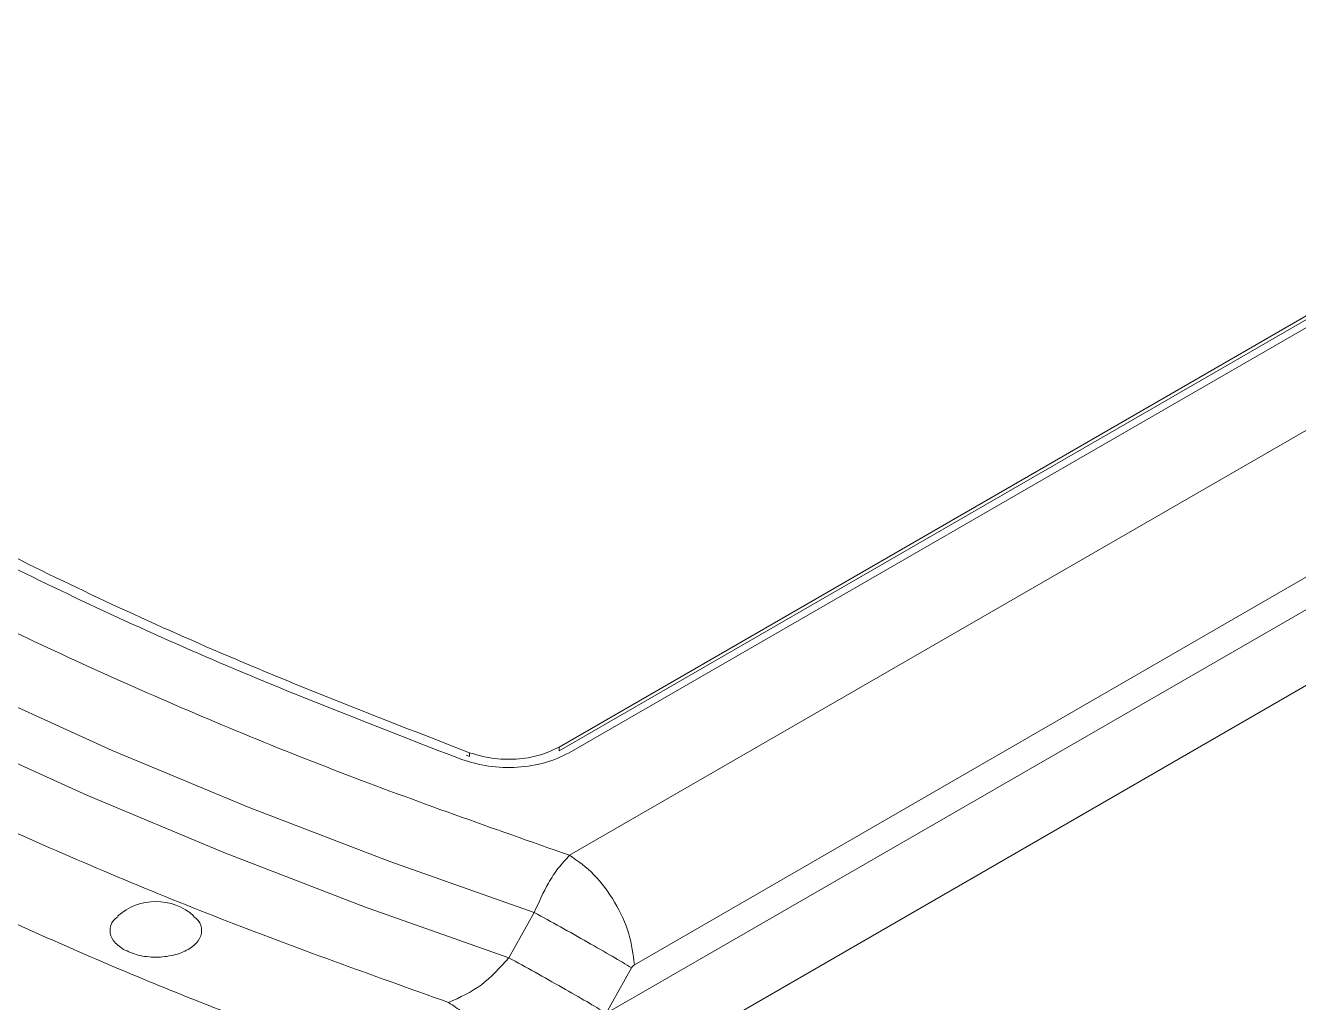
# Model space of a CAD drawing. Header units: inches. Extents: x 0.2 to 38.3, y 0.1 to 29.6.
# Drawn here: x 30.516 to 33.296, y 15.812 to 17.947 of the extents above; entities that cross this region are included whole.
import ezdxf

# ---------------------------------------------------------------- set-up
doc = ezdxf.new("R2010")
doc.units = ezdxf.units.IN
doc.header["$LTSCALE"] = 3.5
doc.header["$MEASUREMENT"] = 0

msp = doc.modelspace()

# ---------------------------------------------------------------- linework, layer by layer
at = {"color": 7, "linetype": 'Continuous', "lineweight": 15}
for p, q in [((36.1233, 18.9346), (31.6813, 16.3703)), ((31.6813, 16.3621), (36.1233, 18.9264)), ((36.1452, 18.9219), (31.7032, 16.3576)), ((36.5327, 18.9213), (31.7043, 16.1339)), ((36.6741, 18.6821), (31.8456, 15.8947)), ((31.6304, 15.5339), (37.0134, 18.6414)), ((36.7404, 18.6497), (31.7835, 15.7882)), ((31.4786, 16.3527), (31.4855, 16.3499)), ((31.4855, 16.3499), (31.4855, 16.3581)), ((31.6813, 16.3703), (31.6813, 16.3621)), ((31.627, 16.0091), (31.5712, 15.9101)), ((31.8395, 15.8882), (31.784, 15.7892))]:
    msp.add_line(p, q, dxfattribs=at)
at = {"color": 7, "linetype": 'Continuous', "lineweight": 15, "flags": 128}
for points in [[(31.627, 16.0091), (31.3118, 16.12), (31.0045, 16.2381), (30.7055, 16.3632), (30.4153, 16.4949), (30.1344, 16.6332), (29.8632, 16.7778), (29.6021, 16.9285), (29.3516, 17.0851), (29.1121, 17.2473), (28.8838, 17.4148), (28.6672, 17.5874), (28.4627, 17.7648), (28.2704, 17.9468)], [(28.2111, 17.8498), (28.4041, 17.6679), (28.6093, 17.4905), (28.8264, 17.3179), (29.0552, 17.1503), (29.2951, 16.9881), (29.5459, 16.8315), (29.8072, 16.6806), (30.0786, 16.5358), (30.3596, 16.3973), (30.6498, 16.2653), (30.9488, 16.1399), (31.2561, 16.0215), (31.5712, 15.9101)]]:
    msp.add_lwpolyline(points, dxfattribs=at)
at = {"color": 7, "linetype": 'Continuous', "lineweight": 15}
for centre, radius, start, end in [((34.1933, 24.0969), 9.1929, 240.27016, 250.40141), ((30.8006, 15.908), 0.125, 48.2042, 131.9166)]:
    msp.add_arc(centre, radius, start, end, dxfattribs=at)
for points, knots in [([(28.3989, 18.0421), (28.5012, 17.9449), (28.7059, 17.7506), (29.0532, 17.4743), (29.4284, 17.2107), (29.8329, 16.9618), (30.2641, 16.7283), (30.7208, 16.5117), (31.1993, 16.3111), (31.536, 16.193), (31.7043, 16.1339)], [0, 0, 0, 0, 0.125, 0.25, 0.375, 0.5, 0.625, 0.75, 0.875, 1, 1, 1, 1]), ([(31.4688, 16.343), (31.2907, 16.412), (30.9347, 16.55), (30.4349, 16.7843), (29.9633, 17.0371), (29.5255, 17.3093), (29.1197, 17.5978), (28.8806, 17.8033), (28.7611, 17.9061)], [0, 0, 0, 0, 0.166667, 0.333333, 0.5, 0.666667, 0.833333, 1, 1, 1, 1]), ([(31.4855, 16.3581), (31.3081, 16.4269), (30.9533, 16.5644), (30.4552, 16.7979), (29.9853, 17.0497), (29.549, 17.321), (29.1445, 17.6085), (28.9063, 17.8134), (28.7872, 17.9158)], [0, 0, 0, 0, 0.166667, 0.333333, 0.5, 0.666667, 0.833333, 1, 1, 1, 1]), ([(31.4398, 15.8122), (31.2727, 15.872), (30.9384, 15.9917), (30.4613, 16.1939), (30.0042, 16.4121), (29.571, 16.6472), (29.1636, 16.8974), (28.7856, 17.1612), (28.4353, 17.4366), (28.2281, 17.6296), (28.1245, 17.7261)], [0, 0, 0, 0, 0.124523, 0.249033, 0.374521, 0.5, 0.625488, 0.750967, 0.875481, 1, 1, 1, 1]), ([(31.2157, 15.692), (31.0867, 15.7402), (30.8291, 15.8365), (30.4613, 15.9972), (30.1074, 16.1679), (29.8862, 16.2915), (29.7758, 16.3532)], [0, 0, 0, 0, 0.249986, 0.499242, 0.750025, 1, 1, 1, 1]), ([(31.7032, 16.3576), (31.6867, 16.3498), (31.6537, 16.3342), (31.5908, 16.3246), (31.5258, 16.3262), (31.4878, 16.3374), (31.4688, 16.343)], [0, 0, 0, 0, 0.2499995, 0.5000004, 0.7500004, 1, 1, 1, 1]), ([(31.6813, 16.3703), (31.6675, 16.3638), (31.6399, 16.3507), (31.5874, 16.3427), (31.5332, 16.344), (31.5014, 16.3534), (31.4855, 16.3581)], [0, 0, 0, 0, 0.2500002, 0.5000004, 0.7499998, 1, 1, 1, 1]), ([(31.7043, 16.1339), (31.696, 16.125), (31.68, 16.1081), (31.6526, 16.0668), (31.6369, 16.0313), (31.627, 16.0091)], [0, 0, 0, 0, 0.292462, 0.556915, 1, 1, 1, 1]), ([(31.7043, 16.1339), (31.7224, 16.1211), (31.7587, 16.0955), (31.8047, 16.0327), (31.8377, 15.9618), (31.843, 15.9171), (31.8456, 15.8947)], [0, 0, 0, 0, 0.25, 0.5, 0.75, 1, 1, 1, 1]), ([(30.718, 15.9998), (30.7145, 15.997), (30.7031, 15.9882), (30.6986, 15.9691), (30.7052, 15.9463), (30.7216, 15.9344), (30.7299, 15.9284)], [0, 0, 0, 0, 0.130702, 0.420356, 0.710076, 1, 1, 1, 1]), ([(30.7299, 15.9284), (30.7402, 15.9236), (30.7608, 15.9142), (30.8007, 15.91), (30.8398, 15.9144), (30.8731, 15.9273), (30.8955, 15.9465), (30.9027, 15.969), (30.8981, 15.9882), (30.8866, 15.9971), (30.883, 15.9999)], [0, 0, 0, 0, 0.134134, 0.26815, 0.402107, 0.53606, 0.670067, 0.804185, 0.938333, 1, 1, 1, 1]), ([(31.8395, 15.8882), (31.8263, 15.8961), (31.7998, 15.9119), (31.7442, 15.9438), (31.6838, 15.9779), (31.6459, 15.9987), (31.627, 16.0091)], [0, 0, 0, 0, 0.2500007, 0.5000004, 0.7500001, 1, 1, 1, 1]), ([(31.5712, 15.9101), (31.5521, 15.8887), (31.5134, 15.8455), (31.4645, 15.8234), (31.4398, 15.8122)], [0, 0, 0, 0, 0.493548, 1, 1, 1, 1]), ([(31.784, 15.7892), (31.7708, 15.797), (31.7442, 15.8128), (31.6885, 15.8448), (31.6281, 15.8789), (31.5902, 15.8997), (31.5712, 15.9101)], [0, 0, 0, 0, 0.25, 0.500001, 0.75, 1, 1, 1, 1]), ([(31.8395, 15.8882), (31.8404, 15.8896), (31.8422, 15.8924), (31.8445, 15.8939), (31.8456, 15.8947)], [0, 0, 0, 0, 0.497111, 1, 1, 1, 1]), ([(31.4398, 15.8122), (31.45, 15.8056), (31.4704, 15.7924), (31.4994, 15.7638), (31.5261, 15.7306), (31.5403, 15.7054), (31.5474, 15.6929)], [0, 0, 0, 0, 0.25, 0.5, 0.75, 1, 1, 1, 1])]:
    msp.add_open_spline(points, degree=3, knots=knots, dxfattribs=at)

doc.saveas('drawing.dxf')
